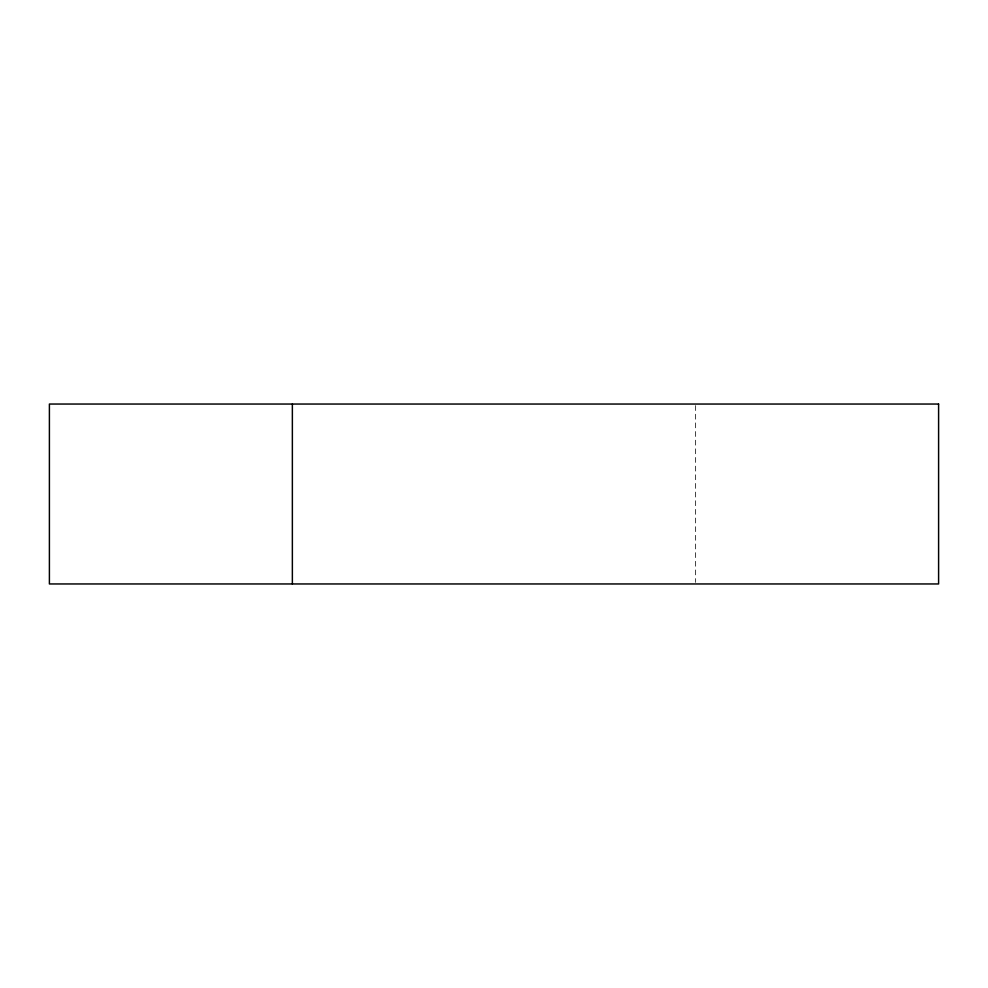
<?xml version="1.0" encoding="UTF-8"?>
<svg xmlns="http://www.w3.org/2000/svg" width="988" height="988" viewBox="0 0 988 988"><rect width="100%" height="100%" fill="white"/><g stroke="black" fill="none" stroke-linecap="round" stroke-linejoin="round"><path stroke-width="0.74" stroke-dasharray="4.94 3.71" d="M695.638 405.586L695.638 582.414"/><path stroke-width="1.48" d="M292.362 404.043L292.362 583.957M938.6 404.043L49.4 404.043L49.4 583.957L938.6 583.957L938.6 404.043"/></g></svg>
